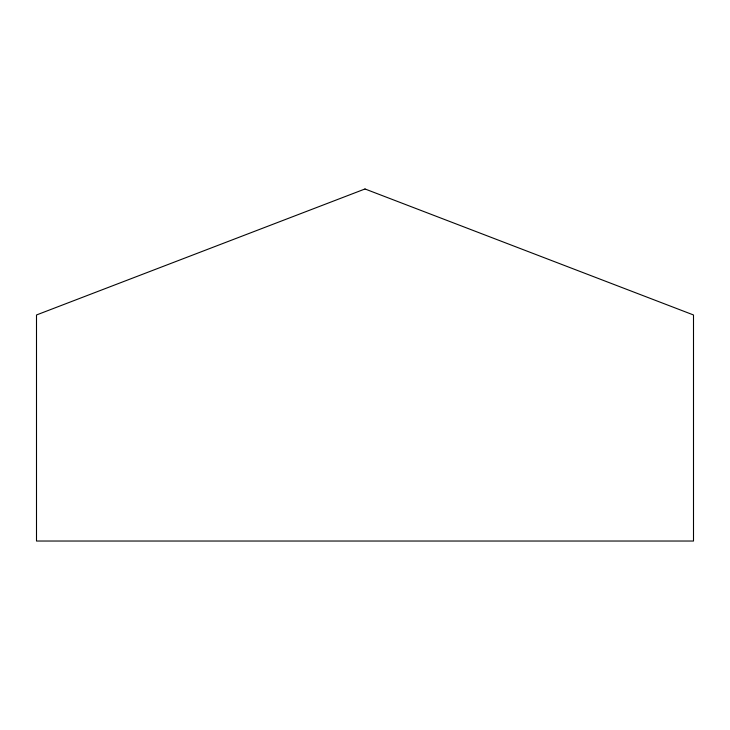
<?xml version="1.0" encoding="UTF-8"?>
<svg xmlns="http://www.w3.org/2000/svg" width="730" height="730" viewBox="0 0 730 730"><rect width="100%" height="100%" fill="white"/><g stroke="black" fill="none" stroke-linecap="round" stroke-linejoin="round"><path stroke-width="1.09" d="M365 188.97L36.5 314.968L36.5 541.03L693.5 541.03L693.5 314.968L365 188.97"/></g></svg>
